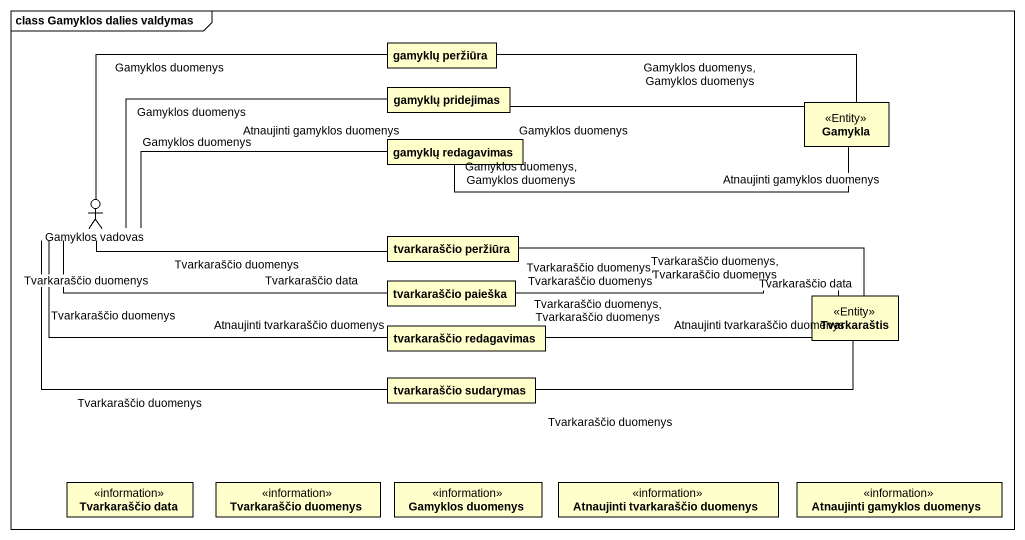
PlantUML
@startuml
mainframe class Gamyklos dalies valdymas
allowmixing
hide circle
hide empty members
class "gamyklų peržiūra" as gamyklų_peržiūra
class "gamyklų pridejimas" as gamyklų_pridejimas
class Gamykla <<Entity>>
class "gamyklų redagavimas" as gamyklų_redagavimas
actor "Gamyklos vadovas" as Gamyklos_vadovas
class "tvarkaraščio peržiūra" as tvarkaraščio_peržiūra
class "tvarkaraščio paieška" as tvarkaraščio_paieška
class Tvarkaraštis <<Entity>>
class "tvarkaraščio redagavimas" as tvarkaraščio_redagavimas
class "tvarkaraščio sudarymas" as tvarkaraščio_sudarymas
class "Tvarkaraščio data" as Tvarkaraščio_data <<information>>
class "Tvarkaraščio duomenys" as Tvarkaraščio_duomenys <<information>>
class "Gamyklos duomenys" as Gamyklos_duomenys <<information>>
class "Atnaujinti tvarkaraščio duomenys" as Atnaujinti_tvarkaraščio <<information>>
class "Atnaujinti gamyklos duomenys" as Atnaujinti_gamyklos_duomenys <<information>>
gamyklų_peržiūra -right- Gamykla : Gamyklos duomenys, Gamyklos duomenys
gamyklų_pridejimas -right- Gamykla : Gamyklos duomenys
gamyklų_redagavimas -right- Gamykla : Gamyklos duomenys, Gamyklos duomenys\nAtnaujinti gamyklos duomenys
Gamyklos_vadovas -right- gamyklų_peržiūra : Gamyklos duomenys
Gamyklos_vadovas -right- gamyklų_pridejimas : Gamyklos duomenys
Gamyklos_vadovas -right- gamyklų_redagavimas : Atnaujinti gamyklos duomenys\nGamyklos duomenys
Gamyklos_vadovas -right- tvarkaraščio_peržiūra : Tvarkaraščio duomenys
Gamyklos_vadovas -right- tvarkaraščio_paieška : Tvarkaraščio data\nTvarkaraščio duomenys
Gamyklos_vadovas -right- tvarkaraščio_redagavimas : Tvarkaraščio duomenys\nAtnaujinti tvarkaraščio duomenys
Gamyklos_vadovas -right- tvarkaraščio_sudarymas : Tvarkaraščio duomenys
tvarkaraščio_peržiūra -right- Tvarkaraštis : Tvarkaraščio duomenys, Tvarkaraščio duomenys
tvarkaraščio_paieška -right- Tvarkaraštis : Tvarkaraščio duomenys, Tvarkaraščio duomenys\nTvarkaraščio data
tvarkaraščio_redagavimas -right- Tvarkaraštis : Tvarkaraščio duomenys, Tvarkaraščio duomenys\nAtnaujinti tvarkaraščio duomenys
tvarkaraščio_sudarymas -right- Tvarkaraštis : Tvarkaraščio duomenys
@enduml
